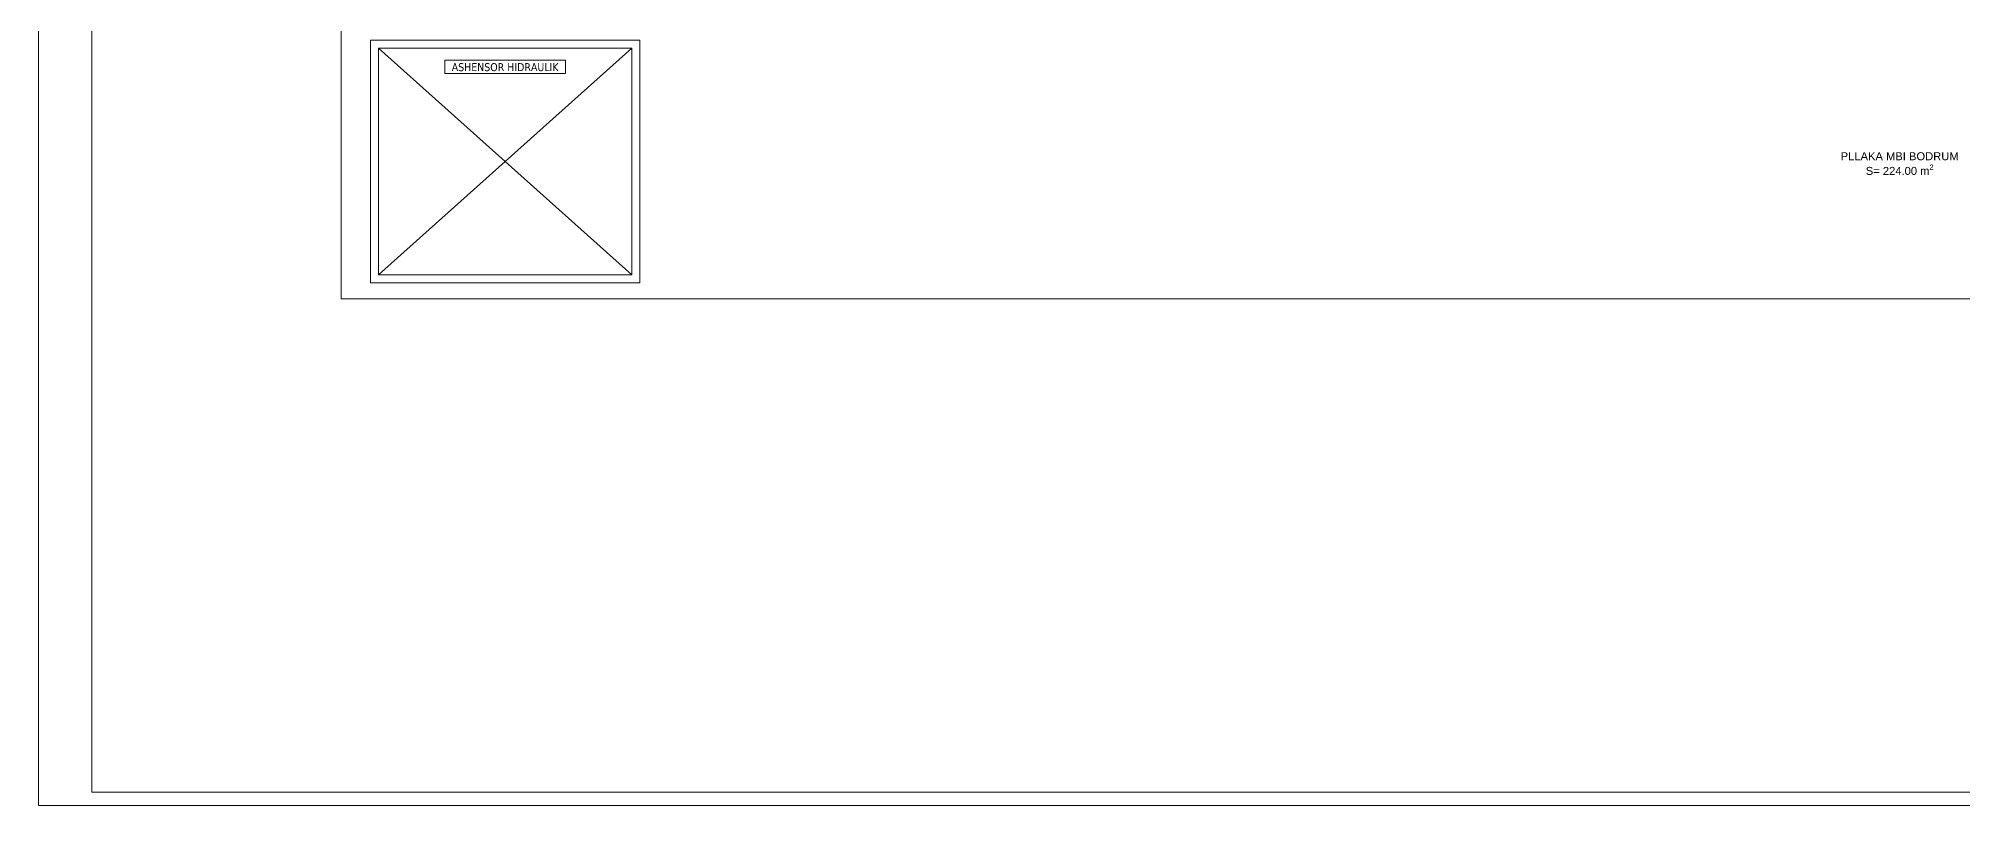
# Model space of a CAD drawing. Header units: millimetres. Extents: x 533892 to 593342, y -885649 to -843599.
# Drawn here: x 533892 to 569966, y -885649 to -871255 of the extents above; entities that cross this region are included whole.
import ezdxf

# ---------------------------------------------------------------- set-up
doc = ezdxf.new("R2010")
doc.units = ezdxf.units.MM
doc.header["$MEASUREMENT"] = 0
for name, color, linetype, lineweight in [('2D Drafting - General_Pen_No__1', 7, 'Continuous', 13), ('Annotation - Text_Pen_No__1', 7, 'Continuous', 13), ('Drawing & Figure_Pen_No__1', 7, 'Continuous', 13), ('Structural - Bearing_Pen_No__1', 7, 'Continuous', 13)]:
    doc.layers.add(name, color=color, linetype=linetype, lineweight=lineweight)
doc.layers.add('Drawing & Figure_Pen_No__61', color=251, linetype='Continuous', lineweight=20, true_color=0x6a6a6a)
doc.layers.add('Structural - Bearing', color=7, linetype='Continuous')
doc.styles.add('GENERATED_STYLE_1', font='arial.ttf')
doc.styles.add('GENERATED_STYLE_8', font='tahoma.ttf')

# ---------------------------------------------------------------- blocks, each defined once
blk = doc.blocks.new('Slab_1', base_point=(539566, -851140))
at = {"layer": 'Structural - Bearing_Pen_No__1', "color": 7, "linetype": 'Continuous', "lineweight": 13, "flags": 128}
blk.add_lwpolyline([(539566, -851140), (539566, -876140), (584366, -876140), (584366, -851140)], close=True, dxfattribs=at)

msp = doc.modelspace()

# ---------------------------------------------------------------- linework, layer by layer
at = {"layer": '2D Drafting - General_Pen_No__1', "color": 7, "linetype": 'Continuous', "lineweight": 13}
msp.add_line((539566, -876140), (584366, -876140), dxfattribs=at)
at = {"layer": '2D Drafting - General_Pen_No__1', "color": 7, "linetype": 'Continuous', "lineweight": 13, "flags": 128}
for points in [[(533892, -885649), (593342, -885649), (593342, -843599), (533892, -843599)], [(593092, -843849), (534892, -843849), (534892, -885399), (593092, -885399)]]:
    msp.add_lwpolyline(points, close=True, dxfattribs=at)
at = {"layer": 'Annotation - Text_Pen_No__1', "color": 7, "linetype": 'Continuous', "lineweight": 13, "flags": 128}
msp.add_lwpolyline([(541511, -871665), (543772, -871665), (543772, -871913), (541511, -871913)], close=True, dxfattribs=at)
at = {"layer": 'Drawing & Figure_Pen_No__61', "color": 251, "linetype": 'Continuous', "lineweight": 20, "true_color": 0x6a6a6a}
for points in [[(540116, -875840), (545166, -875840), (545166, -871290), (540116, -871290)], [(540266, -875690), (545016, -875690), (545016, -871440), (540266, -871440)]]:
    msp.add_lwpolyline(points, close=True, dxfattribs=at)
for points in [[(540266, -875690), (545016, -871440)], [(545016, -875690), (540266, -871440)]]:
    msp.add_lwpolyline(points, dxfattribs=at)

# ---------------------------------------------------------------- block references
at = {"layer": 'Structural - Bearing', "color": 7, "linetype": 'Continuous', "lineweight": 13}
msp.add_blockref('Slab_1', (539566, -851140), dxfattribs=at)

# ---------------------------------------------------------------- texts
at = {"layer": 'Annotation - Text_Pen_No__1', "color": 7, "linetype": 'Continuous', "lineweight": 13, "insert": (542641, -871718), "char_height": 150, "attachment_point": 2, "style": 'GENERATED_STYLE_8'}
msp.add_mtext('\\A1;{\\pqc;\\fTahoma|b0|i0|c0|p34;ASHENSOR HIDRAULIK}', dxfattribs=at)
at = {"layer": 'Drawing & Figure_Pen_No__1', "color": 7, "linetype": 'Continuous', "lineweight": 13, "insert": (568788, -873859), "char_height": 150, "attachment_point": 8, "line_spacing_factor": 0.923713, "style": 'GENERATED_STYLE_1'}
msp.add_mtext('\\A1;{\\pqc;\\fArial|b0|i0|c0|p34;PLLAKA MBI BODRUM\\P\\pqc;\\fArial|b0|i0|c0|p34;S= 224.00 m\\fArial|b0|i0|c0|p34;\\A1{\\H.66x;\\S2^  ;}}', dxfattribs=at)

doc.saveas('drawing.dxf')
